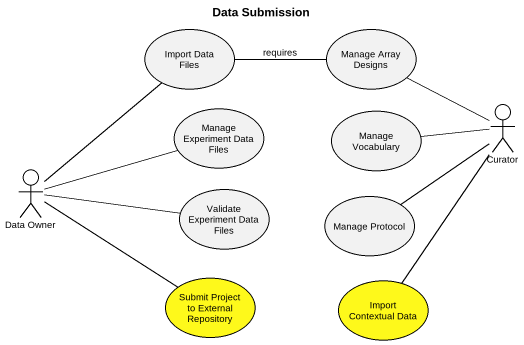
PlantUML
@startuml
title Data Submission
usecase "Import Data Files" as Import_Data_Files
usecase "Manage Array Designs" as Manage_Array_Designs
usecase "Manage Experiment Data Files" as Manage_Experiment_Data_Files
actor Curator
usecase "Manage Vocabulary" as Manage_Vocabulary
actor "Data Owner" as Data_Owner
usecase "Validate Experiment Data Files" as Validate_Experiment_Data
usecase "Manage Protocol" as Manage_Protocol
usecase "Submit Project to External Repository" as Submit_Project_to_External #FEF91B
usecase "Import Contextual Data" as Import_Contextual_Data #FEF91B
Import_Data_Files -right- Manage_Array_Designs : requires
Curator -up- Manage_Array_Designs
Curator -left- Manage_Vocabulary
Curator -- Manage_Protocol
Curator -- Import_Contextual_Data
Data_Owner -up- Import_Data_Files
Data_Owner -right- Manage_Experiment_Data_Files
Data_Owner -right- Validate_Experiment_Data
Data_Owner -right- Submit_Project_to_External
@enduml
